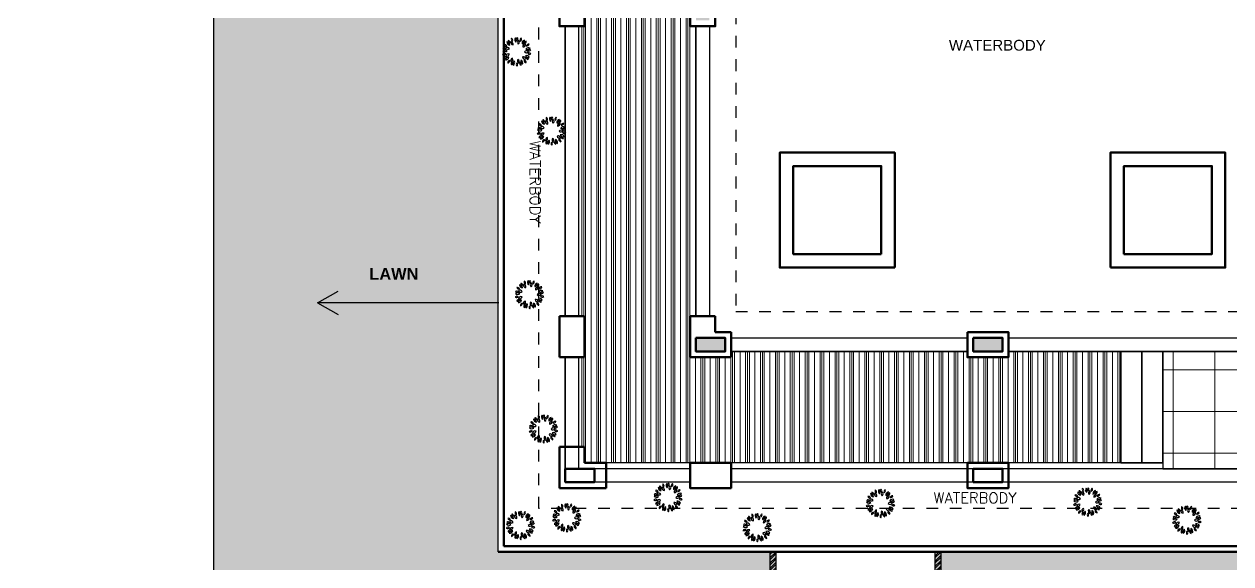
# Model space of a CAD drawing. Header units: millimetres. Extents: x 1521 to 3683, y 1649 to 3322.
# Drawn here: x 1969.35 to 1979.64, y 1660.38 to 1664.98 of the extents above; entities that cross this region are included whole.
import ezdxf
from ezdxf.enums import TextEntityAlignment as Align

# ---------------------------------------------------------------- set-up
doc = ezdxf.new("R2010")
doc.units = ezdxf.units.MM
doc.header["$LTSCALE"] = 0.1
doc.linetypes.add('DASHED', pattern=[0.75, 0.5, -0.25])
doc.layers.add('4', color=6, linetype='Continuous')
doc.layers.add('HA', color=74, linetype='Continuous')
for name, color, linetype, lineweight in [('COL', 1, 'Continuous', 50), ('WALL', 7, 'Continuous', 50), ('WIN', 8, 'Continuous', 25)]:
    doc.layers.add(name, color=color, linetype=linetype, lineweight=lineweight)
doc.styles.add('STYLE1', font='arialbd.ttf')
doc.styles.add('style3', font='simplex.shx')
doc.styles.add('WORKING', font='ARIALN.TTF')

# ---------------------------------------------------------------- blocks, each defined once
blk = doc.blocks.new('AH19E')
for centre, radius, start, end in [((-0.166, 0.41), 0.0681, 163.4613, 255.4329), ((-0.236, 0.37), 0.059, 333.3115, 85.5828), ((-0.024, 0.446), 0.0887, 151.7015, 229.7406), ((-0.141, 0.423), 0.0753, 322.8639, 58.5782), ((0.106, 0.395), 0.108, 130.709, 219.1064), ((-0.073, 0.411), 0.127, 318.6571, 31.1583), ((0.137, 0.418), 0.0681, 123.4613, 215.4329), ((0.058, 0.432), 0.059, 293.3115, 45.5828), ((0.27, 0.354), 0.0887, 111.7015, 189.7406), ((0.165, 0.412), 0.0753, 282.8639, 18.5782), ((-0.447, -0.065), 0.0753, 42.8639, 138.5782), ((-0.423, 0), 0.127, 38.6571, 111.1583), ((-0.377, 0.174), 0.108, 210.709, 299.1064), ((-0.422, 0.133), 0.059, 13.3115, 125.5828), ((-0.393, 0.208), 0.0681, 203.4613, 295.4329), ((-0.383, 0.235), 0.0753, 2.8639, 98.5782), ((-0.308, 0.327), 0.0887, 191.7015, 269.7406), ((-0.313, 0.119), 0.0835, 13.2488, 122.5832), ((-0.271, 0.222), 0.0926, 200.5035, 295.3285), ((-0.175, 0.372), 0.108, 170.709, 259.1064), ((-0.323, 0.269), 0.127, 358.6571, 71.1583), ((-0.064, 0.342), 0.0926, 160.5035, 255.3285), ((-0.162, 0.29), 0.0835, 333.2488, 82.5832), ((0.172, 0.3), 0.0926, 120.5035, 215.3285), ((0.064, 0.323), 0.0835, 293.2488, 42.5832), ((0.337, 0.231), 0.108, 90.709, 179.1064), ((0.21, 0.359), 0.127, 278.6571, 351.1583), ((0.326, 0.116), 0.0926, 80.5035, 175.3285), ((0.258, 0.204), 0.0835, 253.2488, 2.5832), ((0.375, 0.229), 0.0681, 83.4613, 175.4329), ((0.324, 0.291), 0.059, 253.3115, 5.5828), ((0.408, -0.042), 0.108, 50.709, 139.1064), ((0.393, 0.137), 0.127, 238.6571, 311.1583), ((0.435, 0.095), 0.0887, 71.7015, 149.7406), ((0.393, 0.207), 0.0753, 242.8639, 338.5782), ((-0.449, 0.054), 0.0887, 231.7015, 309.7406), ((-0.411, -0.168), 0.059, 53.3115, 165.5828), ((-0.438, -0.092), 0.0681, 243.4613, 335.4329), ((-0.327, -0.271), 0.127, 78.6571, 151.1583), ((-0.403, -0.108), 0.108, 250.709, 339.1064), ((-0.319, -0.109), 0.0835, 53.2488, 162.5832), ((-0.353, -0.003), 0.0926, 240.5035, 335.3285), ((-0.382, -0.246), 0.0887, 271.7015, 349.7406), ((-0.304, -0.336), 0.0753, 82.8639, 178.5782), ((-0.21, -0.392), 0.059, 93.3115, 205.5828), ((-0.279, -0.351), 0.0681, 283.4613, 15.4329), ((-0.178, -0.287), 0.0835, 93.2488, 202.5832), ((-0.272, -0.228), 0.0926, 280.5035, 15.3285), ((-0.08, -0.417), 0.127, 118.6571, 191.1583), ((-0.243, -0.34), 0.108, 290.709, 19.1064), ((-0.019, -0.452), 0.0753, 122.8639, 218.5782), ((-0.137, -0.432), 0.0887, 311.7015, 29.7406), ((0.045, -0.333), 0.0835, 133.2488, 242.5832), ((-0.064, -0.348), 0.0926, 320.5035, 55.3285), ((0.088, -0.434), 0.059, 133.3115, 245.5828), ((0.009, -0.447), 0.0681, 323.4613, 55.4329), ((0.204, -0.369), 0.127, 158.6571, 231.1583), ((0.03, -0.415), 0.108, 330.709, 59.1064), ((0.246, -0.225), 0.0835, 173.2488, 282.5832), ((0.172, -0.307), 0.0926, 0.5035, 95.3285), ((0.272, -0.357), 0.0753, 162.8639, 258.5782), ((0.17, -0.418), 0.0887, 351.7015, 69.7406), ((0.326, -0.124), 0.0926, 40.5035, 135.3285), ((0.33, -0.013), 0.0835, 213.2488, 322.5832), ((0.287, -0.298), 0.108, 10.709, 99.1064), ((0.39, -0.15), 0.127, 198.6571, 271.1583), ((0.343, -0.275), 0.059, 173.3115, 285.5828), ((0.291, -0.336), 0.0681, 3.4613, 95.4329), ((0.396, -0.21), 0.0887, 31.7015, 109.7406), ((0.435, -0.097), 0.0753, 202.8639, 298.5782), ((0.436, -0.069), 0.0681, 43.4613, 135.4329), ((0.437, 0.012), 0.059, 213.3115, 325.5828)]:
    blk.add_arc(centre, radius, start, end)
blk = doc.blocks.new('FT3')
at = {"xscale": 84, "yscale": 84, "zscale": 9, "rotation": 210}
blk.add_blockref('AH19E', (-2.3, -2.6), dxfattribs=at)
blk = doc.blocks.new('TR6')
blk.add_blockref('FT3', (2.4, 1))

msp = doc.modelspace()

# ---------------------------------------------------------------- hatches: boundary and pattern name
at = {"lineweight": 0}
h = msp.add_hatch(dxfattribs=at)
h.set_pattern_fill('NET', color=9, scale=0.11224, style=0)
h.set_pattern_definition([(0, (316.00692, 94.0365), (0, 0.35636287), []), (90, (316.00692, 94.0365), (-0.35636287, 0), [])])
h.paths.add_polyline_path([(1971.0421, 1668.3198), (1971.0421, 1668.2766), (1971.0331, 1668.2766), (1971.0331, 1668.2358), (1971.0086, 1668.2358), (1971.0086, 1667.5557), (1971.0195, 1667.5557), (1971.0195, 1667.5421), (1971.0331, 1667.5421), (1971.0331, 1667.5149), (1971.0421, 1667.5149), (1971.0421, 1667.4698), (1971.2421, 1667.4698), (1971.2421, 1667.4198), (1973.1171, 1667.4198), (1973.1171, 1667.4698), (1974.1321, 1667.4698), (1974.1321, 1667.0698), (1974.0821, 1667.0698), (1974.0821, 1666.4251), (1975.0821, 1666.4251), (1975.0821, 1667.0698), (1975.0321, 1667.0698), (1975.0321, 1667.4698), (1975.7571, 1667.4698), (1975.7571, 1667.4198), (1977.6371, 1667.4198), (1977.6371, 1667.4698), (1977.9871, 1667.4698), (1977.9871, 1667.4198), (1979.9621, 1667.4198), (1979.9621, 1667.4698), (1980.3621, 1667.4698), (1980.3621, 1667.1198), (1980.3121, 1667.1198), (1980.3121, 1665.3123), (1980.3621, 1665.3123), (1980.3621, 1664.9623), (1980.3121, 1664.9623), (1980.3121, 1662.9548), (1980.3621, 1662.9548), (1980.3621, 1662.1398), (1979.9621, 1662.1398), (1979.9621, 1662.1898), (1979.0635, 1662.1898), (1979.0635, 1661.1898), (1979.9621, 1661.1898), (1979.9621, 1661.2398), (1980.3621, 1661.2398), (1980.3621, 1660.1523), (1980.3121, 1660.1523), (1980.3121, 1658.8498), (1980.3621, 1658.8498), (1980.3621, 1658.5248), (1980.3121, 1658.5248), (1980.3121, 1657.9948), (1980.8746, 1657.9948), (1980.8746, 1658.0323), (1981.0246, 1658.0323), (1981.0246, 1657.9948), (1981.5871, 1657.9948), (1981.5871, 1658.0363), (1981.6447, 1658.0363), (1981.6447, 1658.5335), (1981.5871, 1658.5335), (1981.5871, 1668.3198), (1977.8221, 1668.3198), (1977.8221, 1668.9948), (1975.5721, 1668.9948), (1975.5721, 1668.3198)])
h = msp.add_hatch()
h.set_pattern_fill('GRASS', color=3, scale=0.00625, style=0)
h.set_pattern_definition([(90, (979.81563, 930.92431), (-0.112253125, 0.112253125), [0.029765625, -0.194740625]), (45, (979.81563, 930.92431), (-0.112253202, 0.112253202), [0.029765625, -0.128984375]), (135, (979.81563, 930.92431), (-0.112253202, -0.112253202), [0.029765625, -0.128984375])])
h.paths.add_polyline_path([(1977.1203, 1660.4818), (1977.1203, 1658.0748), (1980.1471, 1658.0748), (1980.1471, 1658.8498), (1980.1971, 1658.8498), (1980.1971, 1660.1523), (1980.1471, 1660.1523), (1980.1471, 1660.4818)])
h.paths.add_polyline_path([(1975.762, 1658.0748), (1975.762, 1660.4818), (1973.3962, 1660.4818), (1973.3921, 1667.3048), (1970.9671, 1667.3048), (1970.9671, 1658.0748)])
h = msp.add_hatch(dxfattribs=at)
h.set_pattern_fill('PLASTI', color=33, scale=0.02, angle=90, style=0)
h.set_pattern_definition([(90, (1355.39671, 935.38727), (-0.127, 0), []), (90, (1355.38083, 935.38727), (-0.127, 0), []), (90, (1355.36496, 935.38727), (-0.127, 0), []), (90, (1355.31733, 935.38727), (-0.127, 0), [])])
h.paths.add_polyline_path([(1975.0821, 1666.128), (1974.0821, 1666.128), (1974.0821, 1665.3123), (1974.1321, 1665.3123), (1974.1321, 1664.9623), (1974.0821, 1664.9623), (1974.0821, 1662.4898), (1974.1321, 1662.4898), (1974.1321, 1662.1398), (1974.0821, 1662.1398), (1974.0821, 1661.3748), (1974.1321, 1661.3748), (1974.1321, 1661.2398), (1978.7062, 1661.2398), (1978.7062, 1662.1898), (1977.7471, 1662.1898), (1977.7471, 1662.1398), (1977.3971, 1662.1398), (1977.3971, 1662.1898), (1975.3821, 1662.1898), (1975.3821, 1662.1398), (1975.0321, 1662.1398), (1975.0321, 1662.4898), (1975.0821, 1662.4898), (1975.0821, 1664.9623), (1975.0321, 1664.9623), (1975.0321, 1665.3123), (1975.0821, 1665.3123)])
h = msp.add_hatch()
h.set_pattern_fill('STEEL', color=256, scale=0.01, style=0)
h.set_pattern_definition([(45, (1355.396708, 935.387266), (-0.0224506403, 0.0224506403), []), (45, (1355.396708, 935.40314), (-0.0224506403, 0.0224506403), [])])
h.paths.add_polyline_path([(1977.1703, 1660.4818), (1977.1203, 1660.4818), (1977.1203, 1658.0748), (1977.1703, 1658.0748)])
h.paths.add_polyline_path([(1975.762, 1660.4818), (1975.712, 1660.4818), (1975.712, 1658.0748), (1975.762, 1658.0748)])
at = {"layer": 'COL'}
h = msp.add_hatch(color=256, dxfattribs=at)
h.paths.add_polyline_path([(1980.3121, 1662.9048), (1980.3121, 1662.6548), (1980.1971, 1662.6548), (1980.1971, 1662.9048)])
h.paths.add_polyline_path([(1975.1971, 1665.2623), (1975.1971, 1665.0123), (1975.0821, 1665.0123), (1975.0821, 1665.2623)])
h.paths.add_polyline_path([(1975.0821, 1662.3048), (1975.3321, 1662.3048), (1975.3321, 1662.1898), (1975.0821, 1662.1898)])
h.paths.add_polyline_path([(1977.4471, 1662.3048), (1977.6971, 1662.3048), (1977.6971, 1662.1898), (1977.4471, 1662.1898)])
h.paths.add_polyline_path([(1980.3121, 1667.4198), (1980.3121, 1667.1698), (1980.1971, 1667.1698), (1980.1971, 1667.4198)])
h.paths.add_polyline_path([(1975.4571, 1667.4198), (1975.7071, 1667.4198), (1975.7071, 1667.3048), (1975.4571, 1667.3048)])
h.paths.add_polyline_path([(1977.6871, 1667.4198), (1977.9371, 1667.4198), (1977.9371, 1667.3048), (1977.6871, 1667.3048)])
h.paths.add_polyline_path([(1980.3121, 1665.2623), (1980.3121, 1665.0123), (1980.1971, 1665.0123), (1980.1971, 1665.2623)])
h.paths.add_polyline_path([(1981.5871, 1662.7698), (1981.8871, 1662.7698), (1981.8871, 1662.6548), (1981.5871, 1662.6548)])
h.paths.add_polyline_path([(1981.7021, 1668.6198), (1981.7021, 1668.3198), (1981.5871, 1668.3198), (1981.5871, 1668.6198)])
h.paths.add_polyline_path([(1983.7271, 1670.7598), (1984.0271, 1670.7598), (1984.0271, 1670.6448), (1983.7271, 1670.6448)])
h.paths.add_polyline_path([(1981.5871, 1670.7598), (1981.8871, 1670.7598), (1981.8871, 1670.6448), (1981.5871, 1670.6448)])
h.paths.add_polyline_path([(1983.6521, 1662.7698), (1984.0271, 1662.7698), (1984.0271, 1662.6548), (1983.6521, 1662.6548)])
h.paths.add_polyline_path([(1984.0271, 1660.3848), (1984.0271, 1660.2698), (1983.6521, 1660.2698), (1983.6521, 1660.3848)])
h.paths.add_polyline_path([(1984.0271, 1665.1948), (1984.0271, 1665.0798), (1983.6521, 1665.0798), (1983.6521, 1665.1948)])
h.paths.add_polyline_path([(1977.8221, 1668.6948), (1977.9371, 1668.6948), (1977.9371, 1668.3198), (1977.8221, 1668.3198)])
edge = h.paths.add_edge_path()
edge.add_line((1984.0271, 1667.3048), (1983.6521, 1667.3048))
edge.add_line((1983.6521, 1667.3048), (1983.6521, 1667.4198))
edge.add_line((1983.6521, 1667.4198), (1984.0271, 1667.4198))
h.paths.add_polyline_path([(1981.8871, 1667.4198), (1981.8871, 1667.3048), (1981.5871, 1667.3048), (1981.5871, 1667.4198)])
h.paths.add_polyline_path([(1979.0971, 1670.7598), (1979.0971, 1670.6448), (1978.7971, 1670.6448), (1978.7971, 1670.7598)])
h.paths.add_polyline_path([(1977.8221, 1670.7598), (1977.9371, 1670.7598), (1977.9371, 1670.4598), (1977.8221, 1670.4598)])
h.paths.add_polyline_path([(1975.4571, 1670.7598), (1975.5721, 1670.7598), (1975.5721, 1670.4598), (1975.4571, 1670.4598)])
h.paths.add_polyline_path([(1980.3121, 1656.1548), (1980.1971, 1656.1548), (1980.1971, 1656.3798), (1980.3121, 1656.3798)])
h.paths.add_polyline_path([(1983.7521, 1658.6948), (1984.0271, 1658.6948), (1984.0271, 1658.5798), (1983.7521, 1658.5798)])
h.paths.add_polyline_path([(1970.9671, 1668.5448), (1971.0821, 1668.5448), (1971.0821, 1668.3198), (1970.9671, 1668.3198)])
h.paths.add_polyline_path([(1983.8021, 1656.1548), (1983.8021, 1656.2698), (1984.0271, 1656.2698), (1984.0271, 1656.1548)])
h.paths.add_polyline_path([(1973.2771, 1668.5448), (1973.3921, 1668.5448), (1973.3921, 1668.3198), (1973.2771, 1668.3198)])
h.paths.add_polyline_path([(1973.2771, 1670.7598), (1973.3921, 1670.7598), (1973.3921, 1670.5348), (1973.2771, 1670.5348)])
h.paths.add_polyline_path([(1970.9671, 1670.7598), (1971.0821, 1670.7598), (1971.0821, 1670.5348), (1970.9671, 1670.5348)])
h.paths.add_polyline_path([(1981.7021, 1656.1548), (1981.5871, 1656.1548), (1981.5871, 1656.3798), (1981.7021, 1656.3798)])
h.paths.add_polyline_path([(1981.8121, 1658.6948), (1981.8121, 1658.5798), (1981.5871, 1658.5798), (1981.5871, 1658.6948)])
h.paths.add_polyline_path([(1971.1921, 1667.4198), (1971.1921, 1667.3048), (1970.9671, 1667.3048), (1970.9671, 1667.4198)])
h.paths.add_polyline_path([(1969.3521, 1667.5298), (1969.4671, 1667.5298), (1969.4671, 1667.3048), (1969.3521, 1667.3048)])
h.paths.add_polyline_path([(1969.3521, 1670.7598), (1969.4671, 1670.7598), (1969.4671, 1670.5348), (1969.3521, 1670.5348)])
h.paths.add_polyline_path([(1973.3921, 1667.4198), (1973.3921, 1667.3048), (1973.1671, 1667.3048), (1973.1671, 1667.4198)])
h.paths.add_polyline_path([(1976.9971, 1668.9948), (1976.9971, 1669.8198), (1976.3971, 1669.8198), (1976.3971, 1668.9948), (1976.3221, 1668.9948), (1976.3221, 1669.8948), (1977.0721, 1669.8948), (1977.0721, 1668.9948)])
h.paths.add_polyline_path([(1981.5871, 1665.1948), (1981.8871, 1665.1948), (1981.8871, 1665.0798), (1981.5871, 1665.0798)])
h.paths.add_polyline_path([(1981.8871, 1660.3848), (1981.8871, 1660.2698), (1981.5871, 1660.2698), (1981.5871, 1660.3848)])
h.paths.add_polyline_path([(1980.3121, 1658.5748), (1980.1971, 1658.5748), (1980.1971, 1658.7998), (1980.3121, 1658.7998)])
h.paths.add_polyline_path([(1980.3121, 1660.4523), (1980.3121, 1660.2023), (1980.1971, 1660.2023), (1980.1971, 1660.4523)])
h.paths.add_polyline_path([(1975.4571, 1668.6198), (1975.5721, 1668.6198), (1975.5721, 1668.3198), (1975.4571, 1668.3198)])

# ---------------------------------------------------------------- linework, layer by layer
for p, q in [((1970.9671, 1667.3048), (1970.9671, 1658.0748)), ((1973.3962, 1660.4818), (1973.3962, 1667.2548)), ((1971.8549, 1662.6037), (1972.0318, 1662.7022)), ((1973.3998, 1662.6037), (1971.8549, 1662.6037)), ((1971.8549, 1662.6037), (1972.0318, 1662.5052)), ((1975.712, 1660.4818), (1975.712, 1658.0748)), ((1975.762, 1660.4818), (1975.762, 1658.0748)), ((1977.1203, 1660.4818), (1977.1203, 1658.0748)), ((1977.1703, 1660.4818), (1977.1703, 1658.0748))]:
    msp.add_line(p, q)
for points in [[(1979.9621, 1662.1898), (1977.7471, 1662.1898), (1977.7471, 1662.1398), (1977.3971, 1662.1398), (1977.3971, 1662.1898), (1975.3821, 1662.1898), (1975.3821, 1662.1398), (1975.0321, 1662.1398), (1975.0321, 1662.4898), (1975.0821, 1662.4898), (1975.0821, 1664.9623), (1975.0321, 1664.9623), (1975.0321, 1665.3123), (1975.0821, 1665.3123), (1975.0821, 1667.0698), (1975.0321, 1667.0698), (1975.0321, 1667.4698), (1975.7571, 1667.4698), (1975.7571, 1667.4198), (1977.6371, 1667.4198), (1977.6371, 1667.4698), (1977.9871, 1667.4698), (1977.9871, 1667.4198), (1979.9621, 1667.4198)], [(1975.0321, 1665.3123), (1975.0321, 1664.9623), (1975.0821, 1664.9623), (1975.0821, 1662.4898), (1975.0321, 1662.4898), (1975.0321, 1662.1398), (1975.3821, 1662.1398), (1975.3821, 1662.1898), (1977.3971, 1662.1898), (1977.3971, 1662.1398), (1977.7471, 1662.1398), (1977.7471, 1662.1898), (1979.0635, 1662.1898), (1979.0635, 1661.2398), (1974.1321, 1661.2398), (1974.1321, 1661.3748), (1974.0821, 1661.3748), (1974.0821, 1662.1398), (1974.1321, 1662.1398), (1974.1321, 1662.4898), (1974.0821, 1662.4898), (1974.0821, 1664.9623), (1974.1321, 1664.9623), (1974.1321, 1665.3123)], [(1979.9621, 1662.1898), (1979.0635, 1662.1898), (1979.0635, 1661.1898), (1979.9621, 1661.1898)]]:
    msp.add_lwpolyline(points)
at = {"color": 24}
for points in [[(1978.8849, 1662.1898), (1978.7062, 1662.1898), (1978.7062, 1661.2398), (1978.8849, 1661.2398)], [(1979.0635, 1662.1898), (1978.8849, 1662.1898), (1978.8849, 1661.2398), (1979.0635, 1661.2398)]]:
    msp.add_lwpolyline(points, close=True, dxfattribs=at)
at = {"layer": 'COL'}
for points in [[(1975.0821, 1662.3048), (1975.3321, 1662.3048), (1975.3321, 1662.1898), (1975.0821, 1662.1898)], [(1977.4471, 1662.3048), (1977.6971, 1662.3048), (1977.6971, 1662.1898), (1977.4471, 1662.1898)], [(1973.9671, 1661.1898), (1974.2171, 1661.1898), (1974.2171, 1661.0748), (1973.9671, 1661.0748)], [(1977.4471, 1661.1898), (1977.6971, 1661.1898), (1977.6971, 1661.0748), (1977.4471, 1661.0748)]]:
    msp.add_lwpolyline(points, close=True, dxfattribs=at)
at = {"layer": 'WALL'}
for p, q in [((1973.4431, 1660.5287), (1973.4431, 1667.2548)), ((1973.9171, 1662.1398), (1973.9171, 1662.4898)), ((1973.9171, 1662.4898), (1974.1321, 1662.4898)), ((1974.1321, 1662.4898), (1974.1321, 1662.1398)), ((1975.0321, 1662.1398), (1975.0321, 1662.4898)), ((1975.0321, 1662.4898), (1975.2471, 1662.4898)), ((1975.2471, 1662.4898), (1975.2471, 1662.3548)), ((1975.2471, 1662.3548), (1975.3821, 1662.3548)), ((1975.3821, 1662.3548), (1975.3821, 1662.1398)), ((1974.1321, 1662.1398), (1973.9171, 1662.1398)), ((1975.3821, 1662.1398), (1975.0321, 1662.1398)), ((1973.9171, 1661.0248), (1973.9171, 1661.3748)), ((1973.9171, 1661.3748), (1974.1321, 1661.3748)), ((1974.1321, 1661.3748), (1974.1321, 1661.2398)), ((1974.1321, 1661.2398), (1974.3171, 1661.2398)), ((1974.3171, 1661.2398), (1974.3171, 1661.0248)), ((1974.3171, 1661.0248), (1973.9171, 1661.0248)), ((1980.1471, 1660.4818), (1973.3962, 1660.4818)), ((1980.1471, 1660.5287), (1973.4431, 1660.5287))]:
    msp.add_line(p, q, dxfattribs=at)
for points in [[(1974.1321, 1665.3123), (1974.1321, 1664.9623), (1973.9171, 1664.9623), (1973.9171, 1665.3123)], [(1975.2471, 1665.3123), (1975.2471, 1664.9623), (1975.0321, 1664.9623), (1975.0321, 1665.3123)], [(1976.7771, 1662.9048), (1975.7971, 1662.9048), (1975.7971, 1663.8848), (1976.7771, 1663.8848)], [(1978.6171, 1662.9048), (1979.5971, 1662.9048), (1979.5971, 1663.8848), (1978.6171, 1663.8848)], [(1976.6621, 1663.0198), (1975.9121, 1663.0198), (1975.9121, 1663.7698), (1976.6621, 1663.7698)], [(1978.7321, 1663.0198), (1979.4821, 1663.0198), (1979.4821, 1663.7698), (1978.7321, 1663.7698)], [(1977.3971, 1662.3548), (1977.7471, 1662.3548), (1977.7471, 1662.1398), (1977.3971, 1662.1398)], [(1975.0321, 1661.2398), (1975.3821, 1661.2398), (1975.3821, 1661.0248), (1975.0321, 1661.0248)], [(1977.3971, 1661.2398), (1977.7471, 1661.2398), (1977.7471, 1661.0248), (1977.3971, 1661.0248)]]:
    msp.add_lwpolyline(points, close=True, dxfattribs=at)
at = {"layer": 'WIN', "linetype": 'DASHED'}
for p, q in [((1973.7421, 1660.8498), (1973.7421, 1667.2548)), ((1975.4221, 1667.0798), (1975.4221, 1662.5298)), ((1975.4221, 1662.5298), (1979.9721, 1662.5298)), ((1980.1471, 1660.8498), (1973.7421, 1660.8498))]:
    msp.add_line(p, q, dxfattribs=at)
at = {"layer": 'WIN'}
for p, q in [((1973.9671, 1664.9623), (1973.9671, 1662.4898)), ((1973.9671, 1662.4898), (1973.9671, 1664.9623)), ((1974.0821, 1662.4898), (1974.0821, 1664.9623)), ((1975.0821, 1664.9623), (1975.0821, 1662.4898)), ((1975.1971, 1664.9623), (1975.1971, 1662.4898)), ((1975.0821, 1662.3048), (1975.0821, 1662.1898)), ((1975.1971, 1662.3048), (1975.3321, 1662.3048)), ((1975.3821, 1662.3048), (1977.3971, 1662.3048)), ((1977.4471, 1662.3048), (1977.6971, 1662.3048)), ((1977.7471, 1662.3048), (1979.9621, 1662.3048)), ((1973.9671, 1662.1398), (1973.9671, 1661.0748)), ((1973.9671, 1661.0748), (1973.9671, 1662.1398)), ((1974.0821, 1661.1898), (1974.0821, 1662.1398)), ((1975.0821, 1662.1898), (1975.3321, 1662.1898)), ((1975.3821, 1662.1898), (1977.3971, 1662.1898)), ((1977.4471, 1662.1898), (1977.6971, 1662.1898)), ((1977.7471, 1662.1898), (1979.9621, 1662.1898)), ((1973.9671, 1661.1898), (1973.9671, 1661.0748)), ((1975.0321, 1661.1898), (1974.0821, 1661.1898)), ((1974.0821, 1661.1898), (1974.2171, 1661.1898)), ((1979.9621, 1661.1898), (1975.3821, 1661.1898)), ((1977.4471, 1661.1898), (1977.6971, 1661.1898)), ((1975.0321, 1661.0748), (1973.9671, 1661.0748)), ((1973.9671, 1661.0748), (1974.2171, 1661.0748)), ((1979.9621, 1661.0748), (1975.3821, 1661.0748)), ((1977.4471, 1661.0748), (1977.6971, 1661.0748))]:
    msp.add_line(p, q, dxfattribs=at)

# ---------------------------------------------------------------- block references
at = {"layer": 'HA', "xscale": 0.0029259580398957, "yscale": 0.0029259580396683, "zscale": 0.0029259580397198}
for p in [(1973.5527, 1664.7482), (1973.8491, 1664.0733), (1973.6612, 1662.6785), (1973.7804, 1661.5329), (1974.8432, 1660.949), (1978.4219, 1660.9098), (1976.6552, 1660.8975), (1973.5849, 1660.7109), (1973.9799, 1660.7751), (1979.2679, 1660.7554), (1975.6034, 1660.6915)]:
    msp.add_blockref('TR6', p, dxfattribs=at)

# ---------------------------------------------------------------- texts
at = {"ltscale": 0.2, "insert": (1977.2393, 1664.8458), "char_height": 0.091816, "width": 2.429084, "attachment_point": 1, "style": 'WORKING'}
msp.add_mtext('{\\f@Arial Unicode MS|b0|i0|c0|p34;WATERBODY}', dxfattribs=at)
at = {"insert": (1972.2963, 1662.9006), "char_height": 0.1, "width": 1.501305, "attachment_point": 1, "style": 'STYLE1'}
msp.add_mtext('LAWN', dxfattribs=at)
at = {"layer": '4', "style": 'style3'}
msp.add_text('WATERBODY', height=0.09182, rotation=270, dxfattribs=at).set_placement((1973.6657, 1663.6325), align=Align.CENTER)
msp.add_text('WATERBODY', height=0.09182, dxfattribs=at).set_placement((1977.462, 1660.8947), align=Align.CENTER)

doc.saveas('drawing.dxf')
